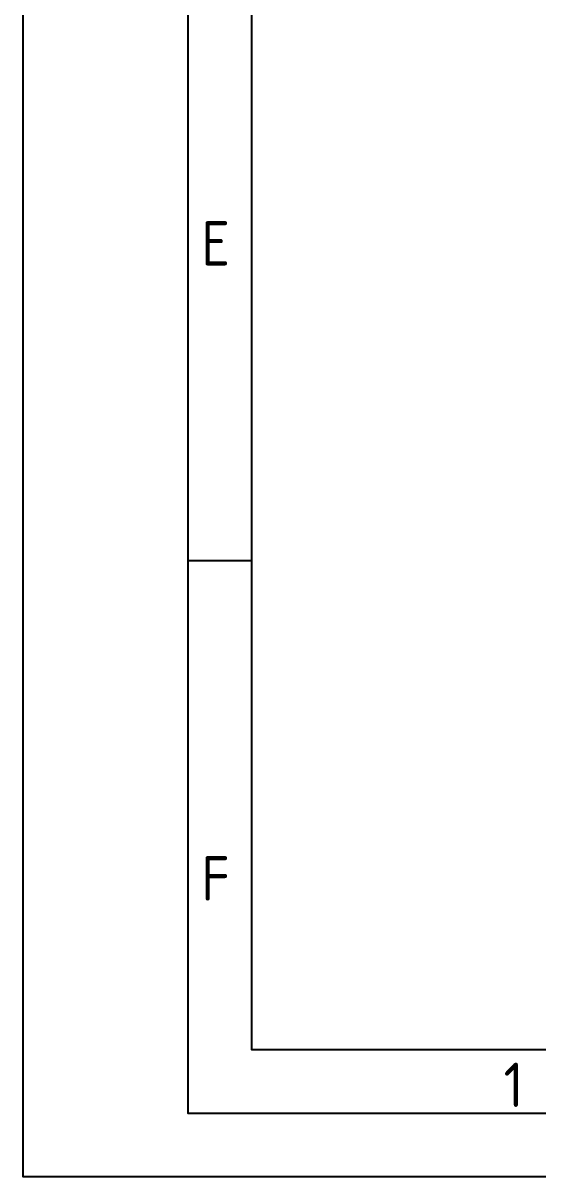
# Model space of a CAD drawing. Header units: millimetres. Extents: x 42961 to 43381, y 28224 to 28521.
# Drawn here: x 42961.2 to 43001.7, y 28223.8 to 28314.6 of the extents above; entities that cross this region are included whole.
import ezdxf

# ---------------------------------------------------------------- set-up
doc = ezdxf.new("R2010")
doc.units = ezdxf.units.MM
doc.layers.add('035', color=5, linetype='Continuous')
doc.layers.add('07', color=7, linetype='Continuous')
doc.styles.add('ISO Proportional', font='isocp.shx')

# ---------------------------------------------------------------- blocks, each defined once
blk = doc.blocks.new('IEC_border_a3')
at = {"layer": '035'}
blk.add_line((18, 48.5), (13.017, 48.5), dxfattribs=at)
for points in [[(0, 297), (420, 297), (420, 0), (0, 0)], [(18, 287), (410, 287), (410, 10), (18, 10)]]:
    blk.add_lwpolyline(points, close=True, dxfattribs=at)
at = {"layer": '07'}
blk.add_lwpolyline([(13, 292), (415, 292), (415, 5), (13, 5)], close=True, dxfattribs=at)
at = {"layer": '035', "style": 'ISO Proportional'}
for s, p in [('E', (14.017, 71.754)), ('F', (14.017, 21.754)), ('1', (37.807, 5.5))]:
    blk.add_text(s, height=3.5, dxfattribs=at).set_placement(p)

msp = doc.modelspace()

# ---------------------------------------------------------------- block references
msp.add_blockref('IEC_border_a3', (42961.184, 28223.788))

doc.saveas('drawing.dxf')
